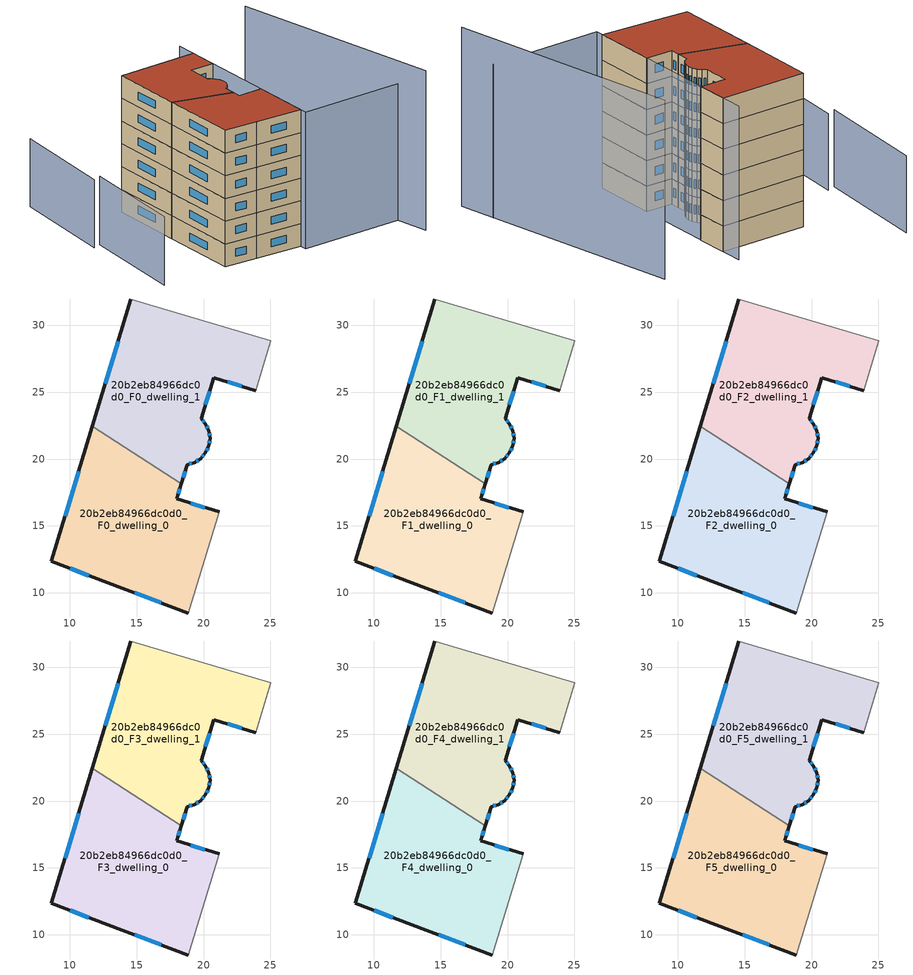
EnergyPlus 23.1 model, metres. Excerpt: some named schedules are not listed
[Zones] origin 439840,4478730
20b2eb84966dc0d0_F0_dwelling_0
 floor ground (EU_floor_Construction): 18.33,18.14 17.99,17.03 21.17,16.05 18.86,8.49 12.85,10.75 8.62,12.36 11.69,22.46 z0
 wall outside (EU_wall_Construction): 11.69,22.46 8.62,12.36 12.85,10.75 18.86,8.49 / 21.17,16.05 17.99,17.03 18.33,18.14 z0:3
 wall adiabatic (EU_wall_Construction): 18.86,8.49 21.17,16.05 z0:3
 wall to 20b2eb84966dc0d0_F0_dwelling_1 (EU_wall_Construction): 18.33,18.14 11.69,22.46 z0:3
 window (EU_Window_Construction): 14.86,10 16.85,9.25 / 10.04,11.82 11.44,11.29 / 10.66,19.09 9.65,15.74 / 18.1,17.4 18.21,17.76 / 20.11,16.37 19.05,16.7 z1:2
20b2eb84966dc0d0_F0_dwelling_1
 floor ground (EU_floor_Construction): 25.02,28.83 23.9,25.12 20.76,26.08 19.83,23.03 20.15,22.63 20.4,22.11 20.48,21.56 20.39,20.99 20.14,20.46 19.78,20.02 19.3,19.72 18.77,19.58 18.33,18.14 11.69,22.46 14.57,31.96 z0
 wall outside (EU_wall_Construction): 18.33,18.14 18.77,19.58 19.3,19.72 19.78,20.02 20.14,20.46 20.39,20.99 20.48,21.56 20.4,22.11 20.15,22.63 19.83,23.03 20.76,26.08 23.9,25.12 / 14.57,31.96 11.69,22.46 z0:3
 wall adiabatic (EU_wall_Construction): 23.9,25.12 25.02,28.83 14.57,31.96 z0:3
 window (EU_Window_Construction): 20.14,24.05 20.45,25.06 / 20.04,22.76 19.93,22.89 / 20.31,22.28 20.23,22.45 / 20.45,21.74 20.42,21.93 / 20.42,21.18 20.45,21.37 / 20.22,20.64 20.31,20.81 / 19.9,20.17 20.02,20.31 / 19.46,19.82 19.62,19.92 / 18.95,19.63 19.12,19.68 / 18.48,18.62 18.62,19.1 / 13.61,28.79 12.65,25.64 / 21.81,25.76 22.85,25.44 z1:2
20b2eb84966dc0d0_F1_dwelling_0
 floor to 20b2eb84966dc0d0_F0_dwelling_0 (EU_floor_Construction): 18.33,18.14 17.99,17.03 21.17,16.05 18.86,8.49 12.85,10.75 8.62,12.36 11.69,22.46 z3
 wall outside (EU_wall_Construction): 11.69,22.46 8.62,12.36 12.85,10.75 18.86,8.49 / 21.17,16.05 17.99,17.03 18.33,18.14 z3:6
 wall adiabatic (EU_wall_Construction): 18.86,8.49 21.17,16.05 z3:6
 wall to 20b2eb84966dc0d0_F1_dwelling_1 (EU_wall_Construction): 18.33,18.14 11.69,22.46 z3:6
 window (EU_Window_Construction): 14.86,10 16.85,9.25 / 10.04,11.82 11.44,11.29 / 10.66,19.09 9.65,15.74 / 18.1,17.4 18.21,17.76 / 20.11,16.37 19.05,16.7 z4:5
20b2eb84966dc0d0_F1_dwelling_1
 floor to 20b2eb84966dc0d0_F0_dwelling_1 (EU_floor_Construction): 25.02,28.83 23.9,25.12 20.76,26.08 19.83,23.03 20.15,22.63 20.4,22.11 20.48,21.56 20.39,20.99 20.14,20.46 19.78,20.02 19.3,19.72 18.77,19.58 18.33,18.14 11.69,22.46 14.57,31.96 z3
 wall outside (EU_wall_Construction): 18.33,18.14 18.77,19.58 19.3,19.72 19.78,20.02 20.14,20.46 20.39,20.99 20.48,21.56 20.4,22.11 20.15,22.63 19.83,23.03 20.76,26.08 23.9,25.12 / 14.57,31.96 11.69,22.46 z3:6
 wall adiabatic (EU_wall_Construction): 23.9,25.12 25.02,28.83 14.57,31.96 z3:6
 window (EU_Window_Construction): 20.14,24.05 20.45,25.06 / 20.04,22.76 19.93,22.89 / 20.31,22.28 20.23,22.45 / 20.45,21.74 20.42,21.93 / 20.42,21.18 20.45,21.37 / 20.22,20.64 20.31,20.81 / 19.9,20.17 20.02,20.31 / 19.46,19.82 19.62,19.92 / 18.95,19.63 19.12,19.68 / 18.48,18.62 18.62,19.1 / 13.61,28.79 12.65,25.64 / 21.81,25.76 22.85,25.44 z4:5
20b2eb84966dc0d0_F2_dwelling_0
 floor to 20b2eb84966dc0d0_F1_dwelling_0 (EU_floor_Construction): 18.33,18.14 17.99,17.03 21.17,16.05 18.86,8.49 12.85,10.75 8.62,12.36 11.69,22.46 z6
 wall outside (EU_wall_Construction): 11.69,22.46 8.62,12.36 12.85,10.75 18.86,8.49 / 21.17,16.05 17.99,17.03 18.33,18.14 z6:9
 wall adiabatic (EU_wall_Construction): 18.86,8.49 21.17,16.05 z6:9
 wall to 20b2eb84966dc0d0_F2_dwelling_1 (EU_wall_Construction): 18.33,18.14 11.69,22.46 z6:9
 window (EU_Window_Construction): 14.86,10 16.85,9.25 / 10.04,11.82 11.44,11.29 / 10.66,19.09 9.65,15.74 / 18.1,17.4 18.21,17.76 / 20.11,16.37 19.05,16.7 z7:8
20b2eb84966dc0d0_F2_dwelling_1
 floor to 20b2eb84966dc0d0_F1_dwelling_1 (EU_floor_Construction): 25.02,28.83 23.9,25.12 20.76,26.08 19.83,23.03 20.15,22.63 20.4,22.11 20.48,21.56 20.39,20.99 20.14,20.46 19.78,20.02 19.3,19.72 18.77,19.58 18.33,18.14 11.69,22.46 14.57,31.96 z6
 wall outside (EU_wall_Construction): 18.33,18.14 18.77,19.58 19.3,19.72 19.78,20.02 20.14,20.46 20.39,20.99 20.48,21.56 20.4,22.11 20.15,22.63 19.83,23.03 20.76,26.08 23.9,25.12 / 14.57,31.96 11.69,22.46 z6:9
 wall adiabatic (EU_wall_Construction): 23.9,25.12 25.02,28.83 14.57,31.96 z6:9
 window (EU_Window_Construction): 20.14,24.05 20.45,25.06 / 20.04,22.76 19.93,22.89 / 20.31,22.28 20.23,22.45 / 20.45,21.74 20.42,21.93 / 20.42,21.18 20.45,21.37 / 20.22,20.64 20.31,20.81 / 19.9,20.17 20.02,20.31 / 19.46,19.82 19.62,19.92 / 18.95,19.63 19.12,19.68 / 18.48,18.62 18.62,19.1 / 13.61,28.79 12.65,25.64 / 21.81,25.76 22.85,25.44 z7:8
20b2eb84966dc0d0_F3_dwelling_0
 floor to 20b2eb84966dc0d0_F2_dwelling_0 (EU_floor_Construction): 18.33,18.14 17.99,17.03 21.17,16.05 18.86,8.49 12.85,10.75 8.62,12.36 11.69,22.46 z9
 wall outside (EU_wall_Construction): 11.69,22.46 8.62,12.36 12.85,10.75 18.86,8.49 / 21.17,16.05 17.99,17.03 18.33,18.14 z9:12
 wall adiabatic (EU_wall_Construction): 18.86,8.49 21.17,16.05 z9:12
 wall to 20b2eb84966dc0d0_F3_dwelling_1 (EU_wall_Construction): 18.33,18.14 11.69,22.46 z9:12
 window (EU_Window_Construction): 14.86,10 16.85,9.25 / 10.04,11.82 11.44,11.29 / 10.66,19.09 9.65,15.74 / 18.1,17.4 18.21,17.76 / 20.11,16.37 19.05,16.7 z10:11
20b2eb84966dc0d0_F3_dwelling_1
 floor to 20b2eb84966dc0d0_F2_dwelling_1 (EU_floor_Construction): 25.02,28.83 23.9,25.12 20.76,26.08 19.83,23.03 20.15,22.63 20.4,22.11 20.48,21.56 20.39,20.99 20.14,20.46 19.78,20.02 19.3,19.72 18.77,19.58 18.33,18.14 11.69,22.46 14.57,31.96 z9
 wall outside (EU_wall_Construction): 18.33,18.14 18.77,19.58 19.3,19.72 19.78,20.02 20.14,20.46 20.39,20.99 20.48,21.56 20.4,22.11 20.15,22.63 19.83,23.03 20.76,26.08 23.9,25.12 / 14.57,31.96 11.69,22.46 z9:12
 wall adiabatic (EU_wall_Construction): 23.9,25.12 25.02,28.83 14.57,31.96 z9:12
 window (EU_Window_Construction): 20.14,24.05 20.45,25.06 / 20.04,22.76 19.93,22.89 / 20.31,22.28 20.23,22.45 / 20.45,21.74 20.42,21.93 / 20.42,21.18 20.45,21.37 / 20.22,20.64 20.31,20.81 / 19.9,20.17 20.02,20.31 / 19.46,19.82 19.62,19.92 / 18.95,19.63 19.12,19.68 / 18.48,18.62 18.62,19.1 / 13.61,28.79 12.65,25.64 / 21.81,25.76 22.85,25.44 z10:11
20b2eb84966dc0d0_F4_dwelling_0
 floor to 20b2eb84966dc0d0_F3_dwelling_0 (EU_floor_Construction): 18.33,18.14 17.99,17.03 21.17,16.05 18.86,8.49 12.85,10.75 8.62,12.36 11.69,22.46 z12
 wall outside (EU_wall_Construction): 11.69,22.46 8.62,12.36 12.85,10.75 18.86,8.49 / 21.17,16.05 17.99,17.03 18.33,18.14 z12:15
 wall adiabatic (EU_wall_Construction): 18.86,8.49 21.17,16.05 z12:15
 wall to 20b2eb84966dc0d0_F4_dwelling_1 (EU_wall_Construction): 18.33,18.14 11.69,22.46 z12:15
 window (EU_Window_Construction): 14.86,10 16.85,9.25 / 10.04,11.82 11.44,11.29 / 10.66,19.09 9.65,15.74 / 18.1,17.4 18.21,17.76 / 20.11,16.37 19.05,16.7 z13:14
20b2eb84966dc0d0_F4_dwelling_1
 floor to 20b2eb84966dc0d0_F3_dwelling_1 (EU_floor_Construction): 25.02,28.83 23.9,25.12 20.76,26.08 19.83,23.03 20.15,22.63 20.4,22.11 20.48,21.56 20.39,20.99 20.14,20.46 19.78,20.02 19.3,19.72 18.77,19.58 18.33,18.14 11.69,22.46 14.57,31.96 z12
 wall outside (EU_wall_Construction): 18.33,18.14 18.77,19.58 19.3,19.72 19.78,20.02 20.14,20.46 20.39,20.99 20.48,21.56 20.4,22.11 20.15,22.63 19.83,23.03 20.76,26.08 23.9,25.12 / 14.57,31.96 11.69,22.46 z12:15
 wall adiabatic (EU_wall_Construction): 23.9,25.12 25.02,28.83 14.57,31.96 z12:15
 window (EU_Window_Construction): 20.14,24.05 20.45,25.06 / 20.04,22.76 19.93,22.89 / 20.31,22.28 20.23,22.45 / 20.45,21.74 20.42,21.93 / 20.42,21.18 20.45,21.37 / 20.22,20.64 20.31,20.81 / 19.9,20.17 20.02,20.31 / 19.46,19.82 19.62,19.92 / 18.95,19.63 19.12,19.68 / 18.48,18.62 18.62,19.1 / 13.61,28.79 12.65,25.64 / 21.81,25.76 22.85,25.44 z13:14
20b2eb84966dc0d0_F5_dwelling_0
 floor to 20b2eb84966dc0d0_F4_dwelling_0 (EU_floor_Construction): 18.33,18.14 17.99,17.03 21.17,16.05 18.86,8.49 12.85,10.75 8.62,12.36 11.69,22.46 z15
 wall outside (EU_wall_Construction): 11.69,22.46 8.62,12.36 12.85,10.75 18.86,8.49 / 21.17,16.05 17.99,17.03 18.33,18.14 z15:18
 wall adiabatic (EU_wall_Construction): 18.86,8.49 21.17,16.05 z15:18
 wall to 20b2eb84966dc0d0_F5_dwelling_1 (EU_wall_Construction): 18.33,18.14 11.69,22.46 z15:18
 window (EU_Window_Construction): 14.86,10 16.85,9.25 / 10.04,11.82 11.44,11.29 / 10.66,19.09 9.65,15.74 / 18.1,17.4 18.21,17.76 / 20.11,16.37 19.05,16.7 z16:17
 roof outside (EU_roof_Construction): 18.86,8.49 21.17,16.05 17.99,17.03 18.33,18.14 11.69,22.46 8.62,12.36 12.85,10.75 z18
20b2eb84966dc0d0_F5_dwelling_1
 floor to 20b2eb84966dc0d0_F4_dwelling_1 (EU_floor_Construction): 25.02,28.83 23.9,25.12 20.76,26.08 19.83,23.03 20.15,22.63 20.4,22.11 20.48,21.56 20.39,20.99 20.14,20.46 19.78,20.02 19.3,19.72 18.77,19.58 18.33,18.14 11.69,22.46 14.57,31.96 z15
 wall outside (EU_wall_Construction): 18.33,18.14 18.77,19.58 19.3,19.72 19.78,20.02 20.14,20.46 20.39,20.99 20.48,21.56 20.4,22.11 20.15,22.63 19.83,23.03 20.76,26.08 23.9,25.12 / 14.57,31.96 11.69,22.46 z15:18
 wall adiabatic (EU_wall_Construction): 23.9,25.12 25.02,28.83 14.57,31.96 z15:18
 window (EU_Window_Construction): 20.14,24.05 20.45,25.06 / 20.04,22.76 19.93,22.89 / 20.31,22.28 20.23,22.45 / 20.45,21.74 20.42,21.93 / 20.42,21.18 20.45,21.37 / 20.22,20.64 20.31,20.81 / 19.9,20.17 20.02,20.31 / 19.46,19.82 19.62,19.92 / 18.95,19.63 19.12,19.68 / 18.48,18.62 18.62,19.1 / 13.61,28.79 12.65,25.64 / 21.81,25.76 22.85,25.44 z16:17
 roof outside (EU_roof_Construction): 20.14,20.46 20.39,20.99 20.48,21.56 20.4,22.11 20.15,22.63 19.83,23.03 20.76,26.08 23.9,25.12 25.02,28.83 14.57,31.96 11.69,22.46 18.33,18.14 18.77,19.58 19.3,19.72 19.78,20.02 z18
shading: 31.52,-0.93 34.59,27.97 z0:21; 32,3.55 18.59,7.61 / 18.59,7.61 25.81,31.43 z0:18; 5.23,28.54 -0.03,15.21 / 9.47,41.83 4.05,28.52 z0:9
[Building]
EU S2 Campaign: North Axis=0; Terrain=City; Solar Distribution=FullExterior
[Site:Location]
Madrid: Latitude=40.5; Longitude=-3.5; Time Zone=1; Elevation=609
[SizingPeriod:WeatherFileDays]
AnnualSizingPeriod: Begin Month=1; Begin Day of Month=1; End Month=12; End Day of Month=31; Day of Week for Start Day=Monday; Use Weather File Daylight Saving Period=No; Use Weather File Rain and Snow Indicators=No
[MATERIAL]
EU_InternalMass_Material: Roughness=MediumRough; Thickness=0.1; Conductivity=1; Density=1800; Specific Heat=900; Thermal Absorptance=0.9; Solar Absorptance=0.7; Visible Absorptance=0.7
[MATERIAL:NOMASS] Roughness=MediumRough; Thermal Absorptance=0.9; Solar Absorptance=0.7; Visible Absorptance=0.7
Name | Thermal Resistance
EU_wall_NoMass | 0.459673
EU_roof_NoMass | 0.495815
EU_floor_NoMass | 0.788942
[WINDOWMATERIAL:SIMPLEGLAZINGSYSTEM]
EU_Window_SimpleGlazing: UFactor=4.26103; Solar Heat Gain Coefficient=0.85; Visible Transmittance=0.85
[CONSTRUCTION]
EU_wall_Construction: EU_wall_NoMass
EU_roof_Construction: EU_roof_NoMass
EU_floor_Construction: EU_floor_NoMass
EU_InternalMass_Construction: EU_InternalMass_Material
EU_Window_Construction: EU_Window_SimpleGlazing
[ZONE] Type=1; Multiplier=1; Ceiling Height=autocalculate; Floor Area=autocalculate; Part of Total Floor Area=Yes
Name | Volume
20b2eb84966dc0d0_F0_dwelling_0; 20b2eb84966dc0d0_F1_dwelling_0; 20b2eb84966dc0d0_F2_dwelling_0; 20b2eb84966dc0d0_F3_dwelling_0; 20b2eb84966dc0d0_F4_dwelling_0; 20b2eb84966dc0d0_F5_dwelling_0 | 299.295
20b2eb84966dc0d0_F0_dwelling_1 | 299.284
20b2eb84966dc0d0_F1_dwelling_1; 20b2eb84966dc0d0_F2_dwelling_1; 20b2eb84966dc0d0_F3_dwelling_1; 20b2eb84966dc0d0_F4_dwelling_1; 20b2eb84966dc0d0_F5_dwelling_1 | 299.285
[INTERNALMASS] Construction=EU_InternalMass_Construction
Name | Zone or ZoneList | Surface Area
20b2eb84966dc0d0_F0_dwelling_0_EU_InternalMass | 20b2eb84966dc0d0_F0_dwelling_0 | 99.7651
20b2eb84966dc0d0_F0_dwelling_1_EU_InternalMass | 20b2eb84966dc0d0_F0_dwelling_1 | 99.7636
20b2eb84966dc0d0_F1_dwelling_0_EU_InternalMass | 20b2eb84966dc0d0_F1_dwelling_0 | 99.7651
20b2eb84966dc0d0_F1_dwelling_1_EU_InternalMass | 20b2eb84966dc0d0_F1_dwelling_1 | 99.7636
20b2eb84966dc0d0_F2_dwelling_0_EU_InternalMass | 20b2eb84966dc0d0_F2_dwelling_0 | 99.7651
20b2eb84966dc0d0_F2_dwelling_1_EU_InternalMass | 20b2eb84966dc0d0_F2_dwelling_1 | 99.7636
20b2eb84966dc0d0_F3_dwelling_0_EU_InternalMass | 20b2eb84966dc0d0_F3_dwelling_0 | 99.7651
20b2eb84966dc0d0_F3_dwelling_1_EU_InternalMass | 20b2eb84966dc0d0_F3_dwelling_1 | 99.7636
20b2eb84966dc0d0_F4_dwelling_0_EU_InternalMass | 20b2eb84966dc0d0_F4_dwelling_0 | 99.7651
20b2eb84966dc0d0_F4_dwelling_1_EU_InternalMass | 20b2eb84966dc0d0_F4_dwelling_1 | 99.7636
20b2eb84966dc0d0_F5_dwelling_0_EU_InternalMass | 20b2eb84966dc0d0_F5_dwelling_0 | 99.7651
20b2eb84966dc0d0_F5_dwelling_1_EU_InternalMass | 20b2eb84966dc0d0_F5_dwelling_1 | 99.7636
[OTHEREQUIPMENT] Fuel Type=Electricity; Design Level Calculation Method=Watts/Area; Power per Zone Floor Area=1; Fraction Latent=0; Fraction Radiant=0; Fraction Lost=0; Carbon Dioxide Generation Rate=0; EndUse Subcategory=EU_Step8_InternalGains
Name | Zone or ZoneList or Space or SpaceList | Schedule
EU_Step8_InternalGain_20b2eb84966dc0d0_F0_dwelling_0_f000 | 20b2eb84966dc0d0_F0_dwelling_0 | EU_Step8_GainSchedule_20b2eb84966dc0d0_F0_dwelling_0_f000
EU_Step8_InternalGain_20b2eb84966dc0d0_F0_dwelling_1_f000 | 20b2eb84966dc0d0_F0_dwelling_1 | EU_Step8_GainSchedule_20b2eb84966dc0d0_F0_dwelling_1_f000
EU_Step8_InternalGain_20b2eb84966dc0d0_F1_dwelling_0_f000 | 20b2eb84966dc0d0_F1_dwelling_0 | EU_Step8_GainSchedule_20b2eb84966dc0d0_F1_dwelling_0_f000
EU_Step8_InternalGain_20b2eb84966dc0d0_F1_dwelling_1_f000 | 20b2eb84966dc0d0_F1_dwelling_1 | EU_Step8_GainSchedule_20b2eb84966dc0d0_F1_dwelling_1_f000
EU_Step8_InternalGain_20b2eb84966dc0d0_F2_dwelling_0_f000 | 20b2eb84966dc0d0_F2_dwelling_0 | EU_Step8_GainSchedule_20b2eb84966dc0d0_F2_dwelling_0_f000
EU_Step8_InternalGain_20b2eb84966dc0d0_F2_dwelling_1_f000 | 20b2eb84966dc0d0_F2_dwelling_1 | EU_Step8_GainSchedule_20b2eb84966dc0d0_F2_dwelling_1_f000
EU_Step8_InternalGain_20b2eb84966dc0d0_F3_dwelling_0_f000 | 20b2eb84966dc0d0_F3_dwelling_0 | EU_Step8_GainSchedule_20b2eb84966dc0d0_F3_dwelling_0_f000
EU_Step8_InternalGain_20b2eb84966dc0d0_F3_dwelling_1_f000 | 20b2eb84966dc0d0_F3_dwelling_1 | EU_Step8_GainSchedule_20b2eb84966dc0d0_F3_dwelling_1_f000
EU_Step8_InternalGain_20b2eb84966dc0d0_F4_dwelling_0_f000 | 20b2eb84966dc0d0_F4_dwelling_0 | EU_Step8_GainSchedule_20b2eb84966dc0d0_F4_dwelling_0_f000
EU_Step8_InternalGain_20b2eb84966dc0d0_F4_dwelling_1_f000 | 20b2eb84966dc0d0_F4_dwelling_1 | EU_Step8_GainSchedule_20b2eb84966dc0d0_F4_dwelling_1_f000
EU_Step8_InternalGain_20b2eb84966dc0d0_F5_dwelling_0_f000 | 20b2eb84966dc0d0_F5_dwelling_0 | EU_Step8_GainSchedule_20b2eb84966dc0d0_F5_dwelling_0_f000
EU_Step8_InternalGain_20b2eb84966dc0d0_F5_dwelling_1_f000 | 20b2eb84966dc0d0_F5_dwelling_1 | EU_Step8_GainSchedule_20b2eb84966dc0d0_F5_dwelling_1_f000
[ZONEVENTILATION:DESIGNFLOWRATE] Schedule=EU_AlwaysOn; Design Flow Rate Calculation Method=AirChanges/Hour; Air Changes per Hour=0.719161; Ventilation Type=Natural; Fan Pressure Rise=0; Fan Total Efficiency=1; Constant Term Coefficient=1; Temperature Term Coefficient=0; Velocity Term Coefficient=0; Velocity Squared Term Coefficient=0; Minimum Indoor Temperature=-100; Maximum Indoor Temperature=100; Delta Temperature=-100; Minimum Outdoor Temperature=-100; Maximum Outdoor Temperature=100; Maximum Wind Speed=40
Name | Zone or ZoneList or Space or SpaceList
EU_ConstantAir_20b2eb84966dc0d0_F0_dwelling_0 | 20b2eb84966dc0d0_F0_dwelling_0
EU_ConstantAir_20b2eb84966dc0d0_F0_dwelling_1 | 20b2eb84966dc0d0_F0_dwelling_1
EU_ConstantAir_20b2eb84966dc0d0_F1_dwelling_0 | 20b2eb84966dc0d0_F1_dwelling_0
EU_ConstantAir_20b2eb84966dc0d0_F1_dwelling_1 | 20b2eb84966dc0d0_F1_dwelling_1
EU_ConstantAir_20b2eb84966dc0d0_F2_dwelling_0 | 20b2eb84966dc0d0_F2_dwelling_0
EU_ConstantAir_20b2eb84966dc0d0_F2_dwelling_1 | 20b2eb84966dc0d0_F2_dwelling_1
EU_ConstantAir_20b2eb84966dc0d0_F3_dwelling_0 | 20b2eb84966dc0d0_F3_dwelling_0
EU_ConstantAir_20b2eb84966dc0d0_F3_dwelling_1 | 20b2eb84966dc0d0_F3_dwelling_1
EU_ConstantAir_20b2eb84966dc0d0_F4_dwelling_0 | 20b2eb84966dc0d0_F4_dwelling_0
EU_ConstantAir_20b2eb84966dc0d0_F4_dwelling_1 | 20b2eb84966dc0d0_F4_dwelling_1
EU_ConstantAir_20b2eb84966dc0d0_F5_dwelling_0 | 20b2eb84966dc0d0_F5_dwelling_0
EU_ConstantAir_20b2eb84966dc0d0_F5_dwelling_1 | 20b2eb84966dc0d0_F5_dwelling_1
[HVACTEMPLATE:THERMOSTAT] Constant Heating Setpoint=20; Constant Cooling Setpoint=50
EU_HeatOnly_20b2eb84966dc0d0_F0_dwelling_0; EU_HeatOnly_20b2eb84966dc0d0_F0_dwelling_1; EU_HeatOnly_20b2eb84966dc0d0_F1_dwelling_0; EU_HeatOnly_20b2eb84966dc0d0_F1_dwelling_1; EU_HeatOnly_20b2eb84966dc0d0_F2_dwelling_0; EU_HeatOnly_20b2eb84966dc0d0_F2_dwelling_1; EU_HeatOnly_20b2eb84966dc0d0_F3_dwelling_0; EU_HeatOnly_20b2eb84966dc0d0_F3_dwelling_1; EU_HeatOnly_20b2eb84966dc0d0_F4_dwelling_0; EU_HeatOnly_20b2eb84966dc0d0_F4_dwelling_1; EU_HeatOnly_20b2eb84966dc0d0_F5_dwelling_0; EU_HeatOnly_20b2eb84966dc0d0_F5_dwelling_1
[HVACTEMPLATE:ZONE:IDEALLOADSAIRSYSTEM] System Availability Schedule=EU_AlwaysOn; Maximum Heating Supply Air Temperature=50; Minimum Cooling Supply Air Temperature=13; Maximum Heating Supply Air Humidity Ratio=0.0156; Minimum Cooling Supply Air Humidity Ratio=0.0077; Heating Limit=NoLimit; Cooling Limit=NoLimit; Heating Availability Schedule=EU_AlwaysOn; Cooling Availability Schedule=EU_CoolingOff; Dehumidification Control Type=ConstantSensibleHeatRatio; Cooling Sensible Heat Ratio=0.7; Dehumidification Setpoint=60; Humidification Control Type=None; Humidification Setpoint=30; Outdoor Air Method=None; Outdoor Air Flow Rate per Person=0.00944; Outdoor Air Flow Rate per Zone Floor Area=0; Outdoor Air Flow Rate per Zone=0; Demand Controlled Ventilation Type=None; Outdoor Air Economizer Type=NoEconomizer; Heat Recovery Type=None; Sensible Heat Recovery Effectiveness=0.7; Latent Heat Recovery Effectiveness=0.65
Name | Template Thermostat
20b2eb84966dc0d0_F0_dwelling_0 | EU_HeatOnly_20b2eb84966dc0d0_F0_dwelling_0
20b2eb84966dc0d0_F0_dwelling_1 | EU_HeatOnly_20b2eb84966dc0d0_F0_dwelling_1
20b2eb84966dc0d0_F1_dwelling_0 | EU_HeatOnly_20b2eb84966dc0d0_F1_dwelling_0
20b2eb84966dc0d0_F1_dwelling_1 | EU_HeatOnly_20b2eb84966dc0d0_F1_dwelling_1
20b2eb84966dc0d0_F2_dwelling_0 | EU_HeatOnly_20b2eb84966dc0d0_F2_dwelling_0
20b2eb84966dc0d0_F2_dwelling_1 | EU_HeatOnly_20b2eb84966dc0d0_F2_dwelling_1
20b2eb84966dc0d0_F3_dwelling_0 | EU_HeatOnly_20b2eb84966dc0d0_F3_dwelling_0
20b2eb84966dc0d0_F3_dwelling_1 | EU_HeatOnly_20b2eb84966dc0d0_F3_dwelling_1
20b2eb84966dc0d0_F4_dwelling_0 | EU_HeatOnly_20b2eb84966dc0d0_F4_dwelling_0
20b2eb84966dc0d0_F4_dwelling_1 | EU_HeatOnly_20b2eb84966dc0d0_F4_dwelling_1
20b2eb84966dc0d0_F5_dwelling_0 | EU_HeatOnly_20b2eb84966dc0d0_F5_dwelling_0
